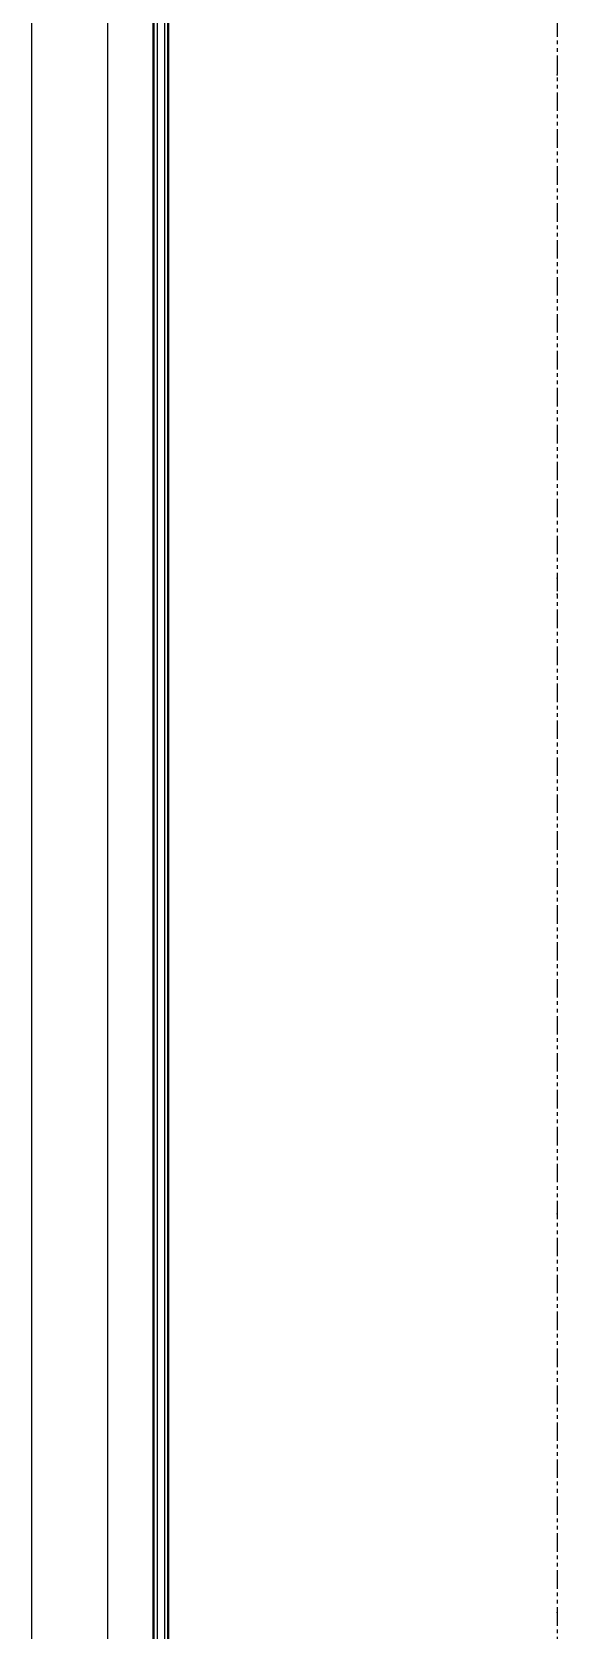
# Model space of a CAD drawing. Header units: millimetres. Extents: x 870 to 18710, y 295 to 21115.
# Drawn here: x 9132 to 9313, y 4862 to 5412 of the extents above; entities that cross this region are included whole.
import ezdxf
from ezdxf.enums import TextEntityAlignment as Align

# ---------------------------------------------------------------- set-up
doc = ezdxf.new("R2010")
doc.units = ezdxf.units.MM
doc.linetypes.add('PHANTOM', pattern=[12.7, 6.35, -1.27, 1.27, -1.27, 1.27, -1.27])
for name, color, linetype in [('PK24-LABEL', 7, 'Continuous'), ('PK24E-DATA', 7, 'Continuous'), ('PK24E-STRUCT-STEEL', 254, 'Continuous'), ('TEMEL', 3, 'Continuous')]:
    doc.layers.add(name, color=color, linetype=linetype)
doc.layers.add('PK24E-HELPER', color=253, linetype='PHANTOM', true_color=0xa1a1a1)
doc.layers.add('PK24E-SYS-LIFT', color=31, linetype='Continuous', true_color=0xffcc5a)
doc.styles.get("Standard").update_dxf_attribs({"font": 'arial.ttf'})

# ---------------------------------------------------------------- blocks, each defined once
blk = doc.blocks.new('*U45')
at = {"layer": 'PK24E-HELPER'}
blk.add_line((-0.01, 2259.49), (0, -1449.01), dxfattribs=at)
at = {"layer": 'PK24E-STRUCT-STEEL'}
blk.add_lwpolyline([(-180.51, 2302.54), (-154.51, 2302.54), (-154.5, -1448.01), (-180.5, -1448.01)], close=True, dxfattribs=at)
at = {"layer": 'PK24E-SYS-LIFT'}
for p, q in [((-138.96, 2113.66), (-138.95, -24.33)), ((-138.63, 2113.66), (-138.62, -24.33)), ((-137.53, 2113.66), (-137.52, -24.33)), ((-134.99, 2113.66), (-134.98, -24.33)), ((-133.89, 2113.66), (-133.88, -24.33)), ((-133.56, 2113.66), (-133.55, -24.33))]:
    blk.add_line(p, q, dxfattribs=at)
blk = doc.blocks.new('*U39')
at = {"layer": 'PK24E-HELPER'}
for p in [(0, 173), (0, 0)]:
    blk.add_point(p, dxfattribs=at)
at = {"layer": 'PK24-LABEL'}
blk.add_attdef('LEVEL_ID', text='', height=5, dxfattribs=at).set_placement((1102.57, 10.38), align=Align.CENTER)
at = {"layer": 'PK24E-DATA'}
for tag, p in [('COMP_TYPE', (170.5, 13.5)), ('GROUND_ID', (170.5, 3.5))]:
    blk.add_attdef(tag, p, '', height=5, dxfattribs=at)
blk = doc.blocks.new('*U46')
at = {"layer": 'PK24E-HELPER'}
for p in [(0, 213), (0, 0)]:
    blk.add_point(p, dxfattribs=at)
at = {"layer": 'PK24-LABEL'}
blk.add_attdef('LEVEL_ID', text='', height=5, dxfattribs=at).set_placement((1102.57, 10.38), align=Align.CENTER)
at = {"layer": 'PK24E-DATA'}
for tag, p in [('COMP_TYPE', (170.5, 13.5)), ('GROUND_ID', (170.5, 3.5))]:
    blk.add_attdef(tag, p, '', height=5, dxfattribs=at)

msp = doc.modelspace()

# ---------------------------------------------------------------- block references
msp.add_blockref('*U45', (9312.83, 4274.38))
at = {"rotation": 0.000368066748518}
for p in [(9312.82, 5005.38), (9312.82, 4655.38)]:
    msp.add_blockref('*U46', p, dxfattribs=at)
at = {"xscale": -1, "rotation": 359.9991899018215}
msp.add_blockref('*U46', (9312.81, 4655.38), dxfattribs=at)
at = {"layer": 'TEMEL', "rotation": 0.000368066748518}
msp.add_blockref('*U39', (9312.82, 5223.88), dxfattribs=at)

doc.saveas('drawing.dxf')
